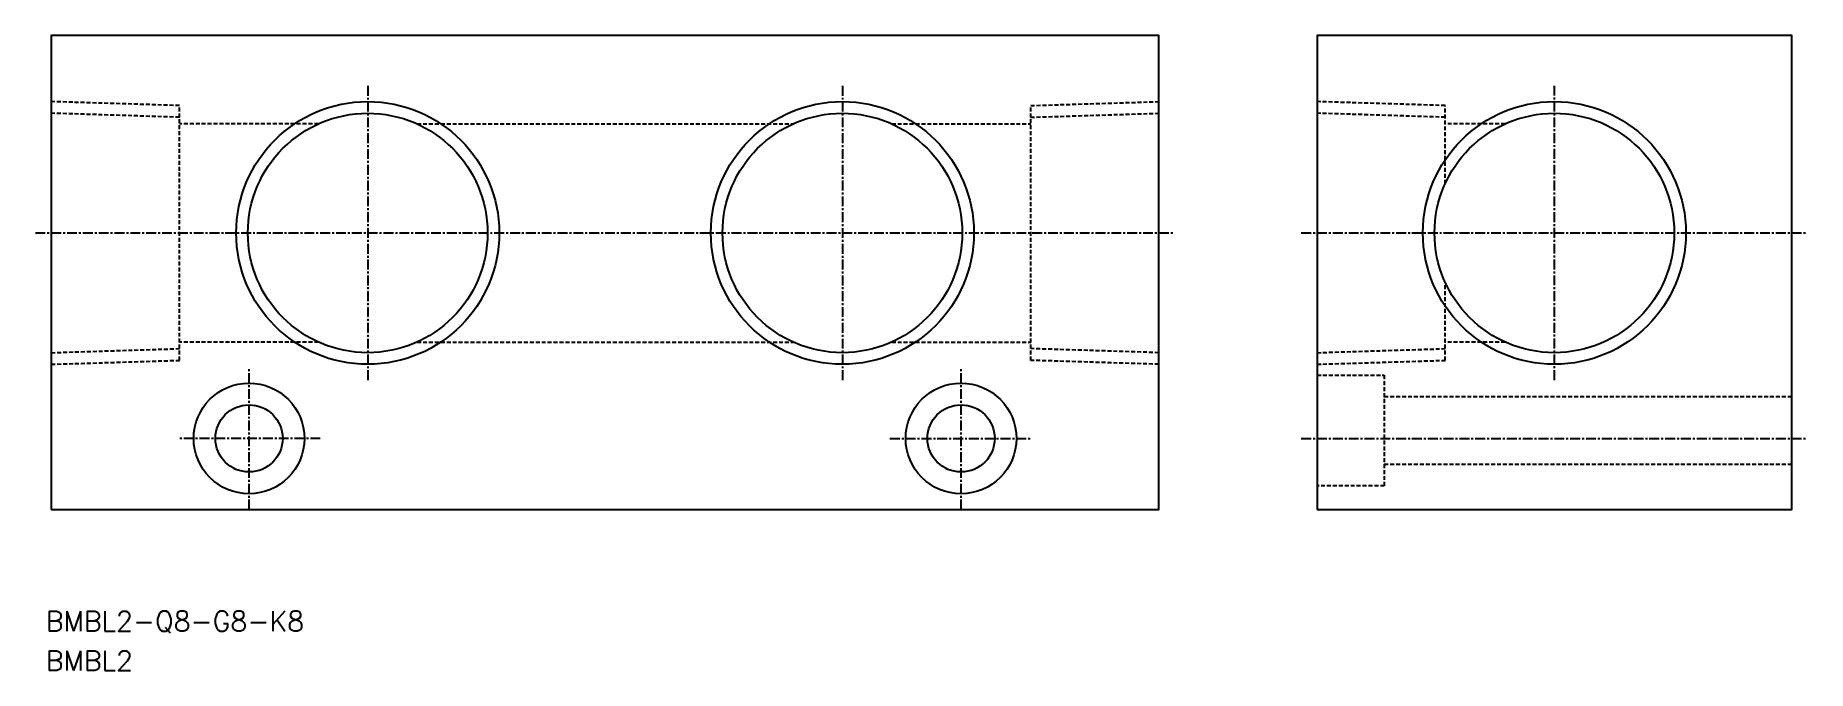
# Model space of a CAD drawing. Extents: x 33 to 257, y 55 to 135.
import ezdxf
from ezdxf.enums import TextEntityAlignment as Align

# ---------------------------------------------------------------- set-up
doc = ezdxf.new("R2010")
doc.units = 0
doc.linetypes.add('CENTER', pattern=[2, 1.25, -0.25, 0.25, -0.25])
doc.linetypes.add('DASHED', pattern=[0.75, 0.5, -0.25])
doc.layers.get('0').update_dxf_attribs({"linetype": 'CONTINUOUS'})
doc.layers.add('CENTER', color=1, linetype='CENTER')
doc.styles.get("Standard").update_dxf_attribs({"font": 'txt.shx', "bigfont": 'extfont.shx'})

msp = doc.modelspace()

# ---------------------------------------------------------------- linework, layer by layer
at = {"color": 3, "linetype": 'DASHED'}
for p, q in [((51.45, 126.12), (35.25, 126.62)), ((51.45, 93.88), (51.45, 126.12)), ((159.05, 126.12), (175.25, 126.62)), ((159.05, 93.88), (159.05, 126.12)), ((211.45, 126.12), (195.25, 126.62)), ((211.45, 116.24), (211.45, 126.12)), ((51.45, 124.64), (35.25, 125.15)), ((69.01, 123.8), (51.45, 123.8)), ((81.49, 123.8), (129.01, 123.8)), ((141.49, 123.8), (159.05, 123.8)), ((159.05, 124.64), (175.25, 125.15)), ((211.45, 124.64), (195.25, 125.15)), ((219.01, 123.8), (211.45, 123.8)), ((211.45, 93.88), (211.45, 103.76)), ((35.25, 94.85), (51.45, 95.36)), ((69.01, 96.2), (51.45, 96.2)), ((81.49, 96.2), (129.01, 96.2)), ((141.49, 96.2), (159.05, 96.2)), ((175.25, 94.85), (159.05, 95.36)), ((195.25, 94.85), (211.45, 95.36)), ((219.01, 96.2), (211.45, 96.2)), ((35.25, 93.38), (51.45, 93.88)), ((175.25, 93.38), (159.05, 93.88)), ((195.25, 93.38), (211.45, 93.88)), ((195.25, 91.99), (203.75, 91.99)), ((203.75, 91.99), (203.75, 78)), ((255.25, 89.25), (203.75, 89.25)), ((203.75, 80.75), (255.25, 80.75)), ((203.75, 78), (195.25, 78))]:
    msp.add_line(p, q, dxfattribs=at)
at = {"color": 7, "linetype": 'CONTINUOUS'}
for points in [[(35.25, 75), (175.25, 75), (175.25, 135), (35.25, 135)], [(195.25, 75), (255.25, 75), (255.25, 135), (195.25, 135)]]:
    msp.add_lwpolyline(points, close=True, dxfattribs=at)
at = {"color": 3, "linetype": 'CONTINUOUS'}
for centre in [(75.25, 110), (135.25, 110), (225.25, 110)]:
    msp.add_circle(centre, 16.62, dxfattribs=at)
at = {"color": 7, "linetype": 'CONTINUOUS'}
for centre, radius in [((75.25, 110), 15.15), ((135.25, 110), 15.15), ((225.25, 110), 15.15), ((60.25, 84), 7), ((150.25, 84), 7), ((60.25, 84), 4.25), ((150.25, 84), 4.25)]:
    msp.add_circle(centre, radius, dxfattribs=at)
at = {"layer": 'CENTER', "color": 1, "linetype": 'CENTER'}
for p, q in [((75.25, 128.62), (75.25, 91.38)), ((135.25, 128.62), (135.25, 91.38)), ((225.25, 91.38), (225.25, 128.62)), ((33.25, 110), (177.25, 110)), ((193.25, 110), (257.25, 110)), ((60.25, 75), (60.25, 93)), ((150.25, 75), (150.25, 93)), ((69.25, 84), (51.25, 84)), ((141.25, 84), (159.25, 84)), ((193.25, 84), (257.25, 84))]:
    msp.add_line(p, q, dxfattribs=at)

# ---------------------------------------------------------------- texts
at = {"color": 7, "linetype": 'CONTINUOUS'}
for s, p in [('BMBL2-Q8-G8-K8', (34.54, 60.87)), ('BMBL2', (34.54, 55.87))]:
    msp.add_text(s, height=2.5, dxfattribs=at).set_placement(p, align=Align.MIDDLE_LEFT)

doc.saveas('drawing.dxf')
